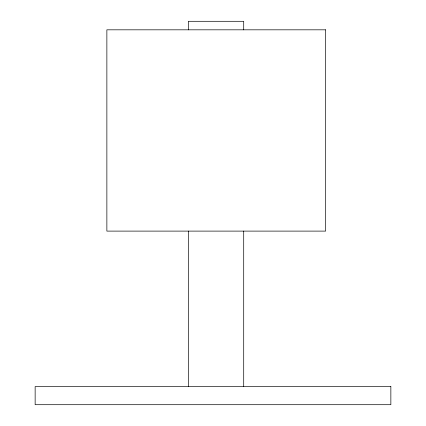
<?xml version="1.0" encoding="UTF-8"?>
<svg xmlns="http://www.w3.org/2000/svg" width="426" height="426" viewBox="0 0 426 426"><rect width="100%" height="100%" fill="white"/><g stroke="black" fill="none" stroke-linecap="round" stroke-linejoin="round"><path stroke-width="0.64" d="M243.709 29.82L243.709 21.3L188.329 21.3L188.329 29.82M243.709 231.105L243.709 386.744M188.329 231.105L188.329 386.744M325.629 29.82L106.867 29.82L106.867 231.105L325.629 231.105L325.629 29.82M390.855 386.595L35.145 386.595L35.145 404.7L390.855 404.7L390.855 386.595"/></g></svg>
